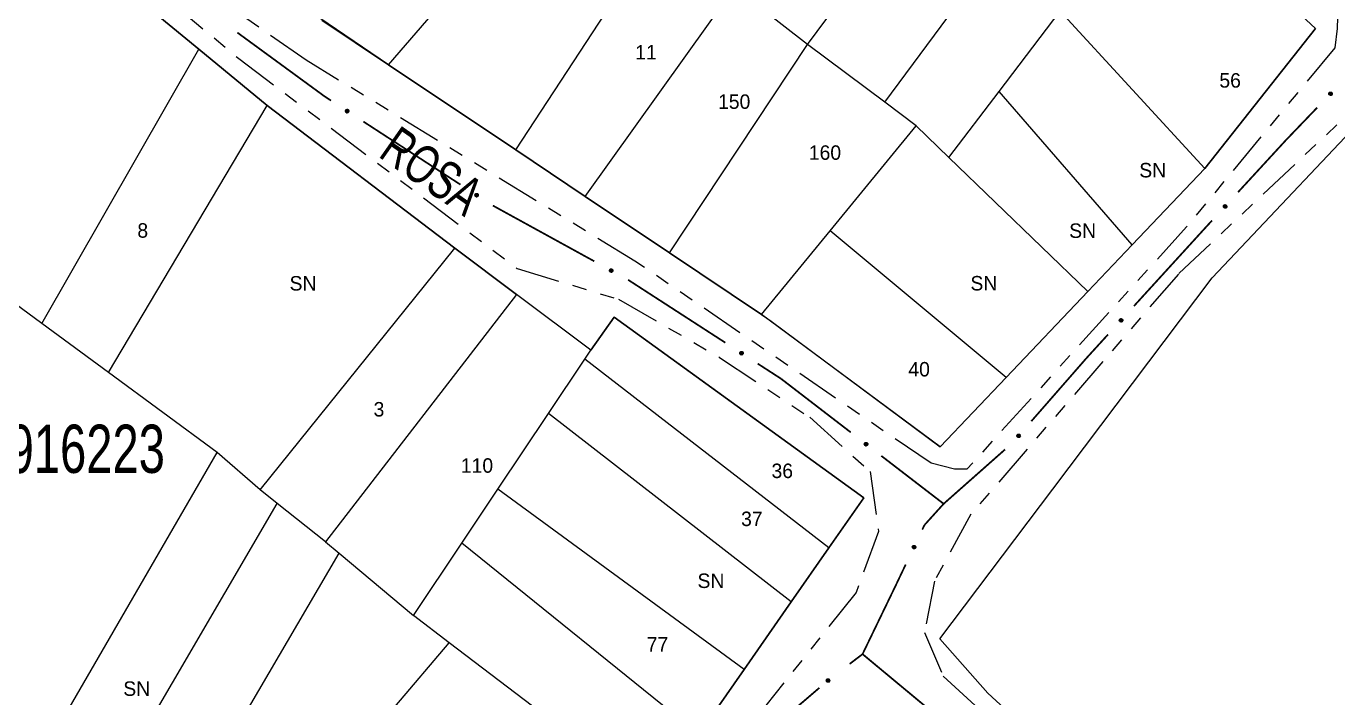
# Model space of a CAD drawing. Extents: x 209193 to 212081, y 4877574 to 4880493.
# Drawn here: x 209990.7 to 210126.7, y 4878612.5 to 4878682.1 of the extents above; entities that cross this region are included whole.
import ezdxf
from ezdxf.enums import TextEntityAlignment as Align

# ---------------------------------------------------------------- set-up
doc = ezdxf.new("R2010")
doc.units = 0
doc.header["$LTSCALE"] = 1.5
doc.header["$MEASUREMENT"] = 0
doc.linetypes.add('TRACO_25', pattern=[8, 3, -1, 1, -1, 1, -1])
for name, color, linetype in [('CD_MALHA_LOTES', 7, 'CONTINUOUS'), ('CD_TXT_QUADRA', 255, 'CONTINUOUS'), ('RU-QUADRA', 210, 'CONTINUOUS'), ('SV-EIXO-RUA-N-PAV', 6, 'CONTINUOUS'), ('SV-RUA-NAO-PAV', 7, 'CONTINUOUS'), ('SV-TXT-RUA-N-PAV', 7, 'CONTINUOUS'), ('Th_NmrPort', 1, 'CONTINUOUS')]:
    doc.layers.add(name, color=color, linetype=linetype)
doc.styles.add('ARIAL', font='ARIAL.SHX')

msp = doc.modelspace()

# ---------------------------------------------------------------- linework, layer by layer
at = {"layer": 'CD_MALHA_LOTES', "linetype": 'Continuous', "flags": 128}
for points in [[(210071.665276, 4878680.204545), (210093.344545, 4878709.386674)], [(209978.716711, 4878704.225559), (210008.57417, 4878679.71138)], [(210079.692568, 4878674.241108), (210100.992022, 4878702.970531)], [(210028.231496, 4878678.111928), (210047.208138, 4878700.068579)], [(210108.071957, 4878697.030548), (210124.358681, 4878681.865262)], [(210041.421515, 4878669.283257), (210056.66786, 4878692.600654)], [(210048.629641, 4878664.458536), (210064.108407, 4878686.126075)], [(210071.665276, 4878680.204545), (210064.108407, 4878686.126075)], [(210028.231496, 4878678.111928), (210020.159753, 4878683.606291)], [(210091.565419, 4878675.351451), (210097.887731, 4878683.65495)], [(210112.874036, 4878667.369156), (210097.887731, 4878683.65495)], [(210124.358681, 4878681.865262), (210112.874036, 4878667.369156)], [(209992.289979, 4878651.281944), (210008.57417, 4878679.71138)], [(210008.57417, 4878679.71138), (210015.6704, 4878673.885089)], [(210057.357305, 4878658.603527), (210071.665276, 4878680.204545)], [(210079.692568, 4878674.241108), (210071.665276, 4878680.204545)], [(210041.421515, 4878669.283257), (210028.231496, 4878678.111928)], [(210086.344638, 4878668.494663), (210091.565419, 4878675.351451)], [(210105.34824, 4878659.450231), (210091.565419, 4878675.351451)], [(209999.202906, 4878646.194532), (210015.6704, 4878673.885089)], [(210015.6704, 4878673.885089), (210035.097407, 4878659.109762)], [(210082.94358, 4878671.777215), (210079.692568, 4878674.241108)], [(210074.015266, 4878660.88899), (210082.94358, 4878671.777215)], [(210086.344638, 4878668.494663), (210082.94358, 4878671.777215)], [(210048.629641, 4878664.458536), (210041.421515, 4878669.283257)], [(210100.739814, 4878654.601072), (210086.344638, 4878668.494663)], [(210112.874036, 4878667.369156), (210105.34824, 4878659.450231)], [(210057.357305, 4878658.603527), (210048.629641, 4878664.458536)], [(210066.89468, 4878652.205318), (210074.015266, 4878660.88899)], [(210092.269295, 4878645.688074), (210074.015266, 4878660.88899)], [(210014.929357, 4878634.03649), (210035.097407, 4878659.109762)], [(210035.097407, 4878659.109762), (210041.511703, 4878654.291881)], [(210066.89468, 4878652.205318), (210057.357305, 4878658.603527)], [(210105.34824, 4878659.450231), (210100.739814, 4878654.601072)], [(209992.289979, 4878651.281944), (209984.494001, 4878657.019216)], [(210100.739814, 4878654.601072), (210092.269295, 4878645.688074)], [(210041.511703, 4878654.291881), (210021.698245, 4878628.63819)], [(210049.205271, 4878648.513118), (210041.511703, 4878654.291881)], [(210049.205271, 4878648.513118), (210051.646354, 4878651.942191)], [(210051.646354, 4878651.942191), (210077.522628, 4878633.208144)], [(210085.444534, 4878638.506805), (210066.89468, 4878652.205318)], [(209999.202906, 4878646.194532), (209992.289979, 4878651.281944)], [(210048.584836, 4878647.584841), (210049.205271, 4878648.513118)], [(210073.897791, 4878628.011783), (210048.584836, 4878647.584841)], [(210010.480174, 4878637.895284), (209999.202906, 4878646.194532)], [(210092.269295, 4878645.688074), (210085.444534, 4878638.506805)], [(210039.568591, 4878634.094995), (210044.825648, 4878641.960451)], [(210069.992302, 4878622.413095), (210044.825648, 4878641.960451)], [(209989.038762, 4878600.905398), (210010.480174, 4878637.895284)], [(210014.929357, 4878634.03649), (210010.480174, 4878637.895284)], [(210035.837628, 4878628.512834), (210039.568591, 4878634.094995)], [(210065.102163, 4878615.402869), (210039.568591, 4878634.094995)], [(210016.688788, 4878632.633315), (210014.929357, 4878634.03649)], [(210077.522628, 4878633.208144), (210073.897791, 4878628.011783)], [(209994.980364, 4878595.441444), (210016.688788, 4878632.633315)], [(210021.698245, 4878628.63819), (210016.688788, 4878632.633315)], [(210021.698245, 4878628.63819), (210023.111422, 4878627.454509)], [(210001.090281, 4878589.822705), (210023.111422, 4878627.454509)], [(210023.111422, 4878627.454509), (210030.816646, 4878621.000585)], [(210030.816646, 4878621.000585), (210035.837628, 4878628.512834)], [(210060.394892, 4878608.654792), (210035.837628, 4878628.512834)], [(210073.897791, 4878628.011783), (210069.992302, 4878622.413095)], [(210069.992302, 4878622.413095), (210065.102163, 4878615.402869)], [(210034.52423, 4878618.177727), (210030.816646, 4878621.000585)], [(210006.355873, 4878584.980416), (210034.52423, 4878618.177727)], [(210044.02978, 4878610.940447), (210034.52423, 4878618.177727)], [(210065.102163, 4878615.402869), (210060.394892, 4878608.654792)]]:
    msp.add_lwpolyline(points, dxfattribs=at)
at = {"layer": 'CD_MALHA_LOTES', "linetype": 'Continuous'}
msp.add_lwpolyline([(210044.825648, 4878641.960451), (210048.584836, 4878647.584841)], dxfattribs=at)
at = {"layer": 'RU-QUADRA', "linetype": 'Continuous', "flags": 128}
for points in [[(210060.394892, 4878608.654792), (210065.102163, 4878615.402869), (210069.992302, 4878622.413095), (210073.897791, 4878628.011783), (210077.522628, 4878633.208144), (210058.122585, 4878647.253493), (210051.646354, 4878651.942191), (210049.205271, 4878648.513118), (210041.511703, 4878654.291881), (210035.097407, 4878659.109762), (210015.6704, 4878673.885089), (210008.57417, 4878679.71138), (209978.716711, 4878704.225559)], [(210021.313161, 4878682.742679), (210028.231496, 4878678.111928), (210041.421515, 4878669.283257), (210048.629641, 4878664.458536), (210057.357305, 4878658.603527), (210066.89468, 4878652.205318), (210067.927145, 4878651.512682), (210085.444534, 4878638.506805), (210092.269295, 4878645.688074), (210100.739814, 4878654.601072), (210105.34824, 4878659.450231), (210112.874036, 4878667.369156), (210124.358681, 4878681.865262), (210108.071957, 4878697.030548)], [(210101.535547, 4878602.69743), (210090.377752, 4878612.944241), (210085.38903, 4878618.582513), (210097.101742, 4878634.096108), (210113.640941, 4878656.00243), (210132.1974, 4878675.637224), (210137.046556, 4878671.598491), (210135.495715, 4878668.869238), (210142.962004, 4878661.950159), (210156.280969, 4878649.607351), (210163.910034, 4878642.537426), (210171.798604, 4878635.759546), (210179.182305, 4878629.140312), (210193.885899, 4878615.959044), (210203.602511, 4878607.248435)]]:
    msp.add_lwpolyline(points, dxfattribs=at)
at = {"layer": 'SV-EIXO-RUA-N-PAV', "const_width": 0.18}
for points in [[(210012.564784, 4878681.446867), (210021.443211, 4878674.952752)], [(210021.443211, 4878674.952752), (210021.60829, 4878674.832005)], [(210021.60829, 4878674.832005), (210022.275425, 4878674.398751)], [(210124.520279, 4878673.665645), (210121.750152, 4878670.780096)], [(210025.630081, 4878672.220153), (210035.694046, 4878665.684359)], [(210121.750152, 4878670.780096), (210121.255, 4878670.264313)], [(210121.255, 4878670.264313), (210116.32397, 4878664.901818)], [(210039.052518, 4878663.51214), (210049.570234, 4878657.734802)], [(210113.168941, 4878661.470724), (210105.52789, 4878653.093186)], [(210113.616477, 4878661.95742), (210113.168941, 4878661.470724)], [(210053.07614, 4878655.809023), (210053.12796, 4878655.780559)], [(210053.12796, 4878655.780559), (210063.154861, 4878649.296285)], [(210102.832353, 4878650.137839), (210100.8107, 4878647.921328)], [(210100.585012, 4878647.673886), (210094.88432, 4878641.148095)], [(210100.8107, 4878647.921328), (210100.585012, 4878647.673886)], [(210066.51371, 4878647.124159), (210068.193134, 4878646.038096)], [(210068.193134, 4878646.038096), (210068.937667, 4878645.556616)], [(210068.937667, 4878645.556616), (210076.161125, 4878640.00011)], [(210092.162791, 4878638.225031), (210086.171782, 4878632.923352)], [(210079.331621, 4878637.561266), (210085.672613, 4878632.68358)], [(210085.672613, 4878632.68358), (210085.794706, 4878632.589663)], [(210086.171782, 4878632.923352), (210085.794706, 4878632.589663)], [(210085.794706, 4878632.589663), (210084.120695, 4878630.737613)], [(210083.80644, 4878630.389936), (210083.578302, 4878629.910058)], [(210084.120695, 4878630.737613), (210083.80644, 4878630.389936)], [(210081.860866, 4878626.297522), (210081.002149, 4878624.491254)], [(210081.002149, 4878624.491254), (210080.875244, 4878624.224316)], [(210080.875244, 4878624.224316), (210077.522135, 4878617.287824)], [(210077.385626, 4878617.005432), (210076.045179, 4878615.982222)], [(210077.522135, 4878617.287824), (210077.385626, 4878617.005432)], [(210077.385626, 4878617.005432), (210086.61591, 4878609.337195)], [(210072.906296, 4878613.504853), (210069.104808, 4878610.256979)]]:
    msp.add_lwpolyline(points, dxfattribs=at)
at = {"layer": 'SV-EIXO-RUA-N-PAV'}
for points in [[(210126.084256, 4878675.135835), (210126.085947, 4878675.086956), (210126.077405, 4878675.044601), (210126.060113, 4878675.011325), (210126.037165, 4878674.985905), (210126.010759, 4878674.962543), (210125.97894, 4878674.944863), (210125.939277, 4878674.933063), (210125.890257, 4878674.931023), (210125.847443, 4878674.942625), (210125.813913, 4878674.957833), (210125.786029, 4878674.980235), (210125.763763, 4878675.006268), (210125.746491, 4878675.039927), (210125.734926, 4878675.080238), (210125.734067, 4878675.12958), (210125.742726, 4878675.171046), (210125.760297, 4878675.202792), (210125.782997, 4878675.230683), (210125.810241, 4878675.25421), (210125.841575, 4878675.271386), (210125.882183, 4878675.282957), (210125.930895, 4878675.283159), (210125.972351, 4878675.274995), (210126.004336, 4878675.257875), (210126.031291, 4878675.234908), (210126.055045, 4878675.208709), (210126.074149, 4878675.177463), (210126.084256, 4878675.135835)], [(210023.892209, 4878673.480028), (210023.9399, 4878673.490872), (210023.983105, 4878673.490441), (210024.019037, 4878673.479709), (210024.048317, 4878673.461946), (210024.076224, 4878673.4404), (210024.099568, 4878673.41247), (210024.11861, 4878673.375731), (210024.129825, 4878673.327967), (210024.126474, 4878673.283736), (210024.117837, 4878673.247946), (210024.101073, 4878673.216349), (210024.079688, 4878673.189589), (210024.049874, 4878673.1663), (210024.012454, 4878673.147365), (210023.964153, 4878673.137251), (210023.921798, 4878673.137965), (210023.887315, 4878673.149258), (210023.855656, 4878673.166312), (210023.827429, 4878673.18865), (210023.804672, 4878673.216199), (210023.785676, 4878673.25391), (210023.776325, 4878673.301716), (210023.776554, 4878673.343967), (210023.78736, 4878673.378599), (210023.804852, 4878673.40939), (210023.826122, 4878673.437644), (210023.853221, 4878673.462278), (210023.892209, 4878673.480028)], [(210037.310829, 4878664.765636), (210037.35852, 4878664.776481), (210037.401726, 4878664.776049), (210037.437658, 4878664.765317), (210037.466937, 4878664.747555), (210037.494845, 4878664.726009), (210037.518189, 4878664.698078), (210037.537231, 4878664.66134), (210037.548446, 4878664.613575), (210037.545095, 4878664.569344), (210037.536458, 4878664.533554), (210037.519694, 4878664.501957), (210037.498309, 4878664.475197), (210037.468494, 4878664.451908), (210037.431075, 4878664.432974), (210037.382773, 4878664.422859), (210037.340419, 4878664.423573), (210037.305936, 4878664.434866), (210037.274277, 4878664.45192), (210037.246049, 4878664.474259), (210037.223292, 4878664.501808), (210037.204297, 4878664.539518), (210037.194945, 4878664.587324), (210037.195175, 4878664.629576), (210037.20598, 4878664.664208), (210037.223473, 4878664.694998), (210037.244743, 4878664.723252), (210037.271842, 4878664.747887), (210037.310829, 4878664.765636)], [(210115.148507, 4878663.460872), (210115.151248, 4878663.41204), (210115.143618, 4878663.369511), (210115.127044, 4878663.335872), (210115.104648, 4878663.309965), (210115.07875, 4878663.286041), (210115.047318, 4878663.267681), (210115.007918, 4878663.255031), (210114.958953, 4878663.251939), (210114.9159, 4878663.262618), (210114.882051, 4878663.277102), (210114.853691, 4878663.2989), (210114.830872, 4878663.324448), (210114.812881, 4878663.357729), (210114.800452, 4878663.397782), (210114.798533, 4878663.447094), (210114.8063, 4878663.488737), (210114.823184, 4878663.520853), (210114.845279, 4878663.549225), (210114.872012, 4878663.573333), (210114.90297, 4878663.591177), (210114.94332, 4878663.603619), (210114.992016, 4878663.604867), (210115.033638, 4878663.597595), (210115.065983, 4878663.581166), (210115.093426, 4878663.558784), (210115.117737, 4878663.533101), (210115.137508, 4878663.502273), (210115.148507, 4878663.460872)], [(210051.250252, 4878656.93757), (210051.297016, 4878656.951896), (210051.340136, 4878656.954645), (210051.37676, 4878656.946587), (210051.407268, 4878656.931028), (210051.436685, 4878656.911594), (210051.462022, 4878656.885458), (210051.483717, 4878656.85022), (210051.498416, 4878656.803411), (210051.49833, 4878656.759053), (210051.492351, 4878656.722725), (210051.477958, 4878656.689979), (210051.458601, 4878656.661718), (210051.430581, 4878656.636298), (210051.394657, 4878656.614661), (210051.34723, 4878656.601018), (210051.304938, 4878656.598613), (210051.269718, 4878656.607337), (210051.236889, 4878656.622015), (210051.207094, 4878656.642215), (210051.182371, 4878656.668015), (210051.160651, 4878656.704224), (210051.147807, 4878656.751212), (210051.144926, 4878656.793366), (210051.153153, 4878656.8287), (210051.168332, 4878656.860694), (210051.187465, 4878656.890437), (210051.212677, 4878656.916999), (210051.250252, 4878656.93757)], [(210104.358277, 4878651.647487), (210104.361215, 4878651.598667), (210104.353758, 4878651.556108), (210104.337321, 4878651.522402), (210104.31503, 4878651.496404), (210104.289229, 4878651.472375), (210104.257871, 4878651.453888), (210104.218523, 4878651.441079), (210104.169571, 4878651.437788), (210104.126475, 4878651.448293), (210104.092568, 4878651.46264), (210104.06412, 4878651.484323), (210104.041197, 4878651.509778), (210104.023071, 4878651.542985), (210104.01048, 4878651.582988), (210104.008362, 4878651.632291), (210104.015959, 4878651.673965), (210104.032714, 4878651.70615), (210104.054694, 4878651.734611), (210104.081328, 4878651.758827), (210104.112214, 4878651.776796), (210104.152513, 4878651.789402), (210104.201203, 4878651.790847), (210104.242854, 4878651.783744), (210104.275266, 4878651.767446), (210104.302799, 4878651.745176), (210104.327214, 4878651.719591), (210104.34711, 4878651.688844), (210104.358277, 4878651.647487)], [(210064.773412, 4878648.380681), (210064.821082, 4878648.391618), (210064.864289, 4878648.39127), (210064.900241, 4878648.380607), (210064.929555, 4878648.362901), (210064.957504, 4878648.341409), (210064.980902, 4878648.313524), (210065.000015, 4878648.276822), (210065.011322, 4878648.229079), (210065.008056, 4878648.184842), (210064.999488, 4878648.149035), (210064.982785, 4878648.117405), (210064.961452, 4878648.090604), (210064.931682, 4878648.067258), (210064.894299, 4878648.048251), (210064.846017, 4878648.038044), (210064.803661, 4878648.038676), (210064.769157, 4878648.049902), (210064.737465, 4878648.066896), (210064.709194, 4878648.08918), (210064.686384, 4878648.116685), (210064.667316, 4878648.154358), (210064.657872, 4878648.202146), (210064.65802, 4878648.244398), (210064.668759, 4878648.279051), (210064.686192, 4878648.309875), (210064.707408, 4878648.33817), (210064.734459, 4878648.362857), (210064.773412, 4878648.380681)], [(210093.745967, 4878639.677656), (210093.749951, 4878639.62891), (210093.743407, 4878639.586201), (210093.727696, 4878639.55215), (210093.705968, 4878639.52568), (210093.680688, 4878639.501104), (210093.649734, 4878639.481949), (210093.610669, 4878639.468299), (210093.561799, 4878639.463959), (210093.518488, 4878639.473538), (210093.48428, 4878639.487155), (210093.455375, 4878639.508223), (210093.431912, 4878639.533181), (210093.413078, 4878639.565992), (210093.399632, 4878639.605715), (210093.396457, 4878639.654962), (210093.40316, 4878639.696789), (210093.41922, 4878639.729326), (210093.440585, 4878639.758252), (210093.466694, 4878639.783033), (210093.497188, 4878639.80166), (210093.537207, 4878639.815127), (210093.585856, 4878639.817616), (210093.627649, 4878639.811407), (210093.660403, 4878639.795808), (210093.688407, 4878639.774133), (210093.713365, 4878639.749077), (210093.733915, 4878639.718763), (210093.745967, 4878639.677656)], [(210077.699606, 4878638.955544), (210077.748009, 4878638.962556), (210077.791043, 4878638.958685), (210077.826006, 4878638.945126), (210077.853778, 4878638.925088), (210077.879881, 4878638.901388), (210077.900926, 4878638.871687), (210077.916982, 4878638.833548), (210077.924358, 4878638.785043), (210077.917495, 4878638.741219), (210077.906035, 4878638.70623), (210077.886808, 4878638.676068), (210077.86336, 4878638.651097), (210077.831785, 4878638.630256), (210077.792976, 4878638.614362), (210077.744023, 4878638.608127), (210077.701859, 4878638.612211), (210077.668386, 4878638.626214), (210077.638186, 4878638.645736), (210077.611827, 4878638.670251), (210077.591336, 4878638.699525), (210077.575404, 4878638.738628), (210077.569889, 4878638.787027), (210077.573483, 4878638.829127), (210077.587013, 4878638.862788), (210077.606901, 4878638.892088), (210077.630354, 4878638.918558), (210077.659329, 4878638.940956), (210077.699606, 4878638.955544)], [(210082.880692, 4878628.186289), (210082.897728, 4878628.140444), (210082.902995, 4878628.097558), (210082.897093, 4878628.060525), (210082.883344, 4878628.02916), (210082.865664, 4878627.998656), (210082.841054, 4878627.971834), (210082.807146, 4878627.948116), (210082.761277, 4878627.930703), (210082.71699, 4878627.928195), (210082.680374, 4878627.932039), (210082.646842, 4878627.944493), (210082.617497, 4878627.962164), (210082.590482, 4878627.988649), (210082.566781, 4878628.023246), (210082.550388, 4878628.069793), (210082.545513, 4878628.111873), (210082.552163, 4878628.147543), (210082.564896, 4878628.181173), (210082.583318, 4878628.212099), (210082.607628, 4878628.238289), (210082.642505, 4878628.262089), (210082.688661, 4878628.27766), (210082.730575, 4878628.283001), (210082.766329, 4878628.276854), (210082.799157, 4878628.263573), (210082.829967, 4878628.246213), (210082.857959, 4878628.222597), (210082.880692, 4878628.186289)], [(210073.980688, 4878614.277993), (210073.97755, 4878614.229186), (210073.964872, 4878614.18788), (210073.944383, 4878614.156472), (210073.91904, 4878614.133438), (210073.890459, 4878614.112794), (210073.857051, 4878614.098338), (210073.816418, 4878614.090507), (210073.767435, 4878614.093311), (210073.725975, 4878614.109079), (210073.694108, 4878614.127519), (210073.668569, 4878614.152563), (210073.648979, 4878614.180664), (210073.635111, 4878614.215862), (210073.627577, 4878614.257117), (210073.631588, 4878614.306303), (210073.644295, 4878614.346713), (210073.664911, 4878614.376572), (210073.69025, 4878614.402088), (210073.719682, 4878614.422814), (210073.752557, 4878614.436816), (210073.794108, 4878614.444327), (210073.842602, 4878614.439724), (210073.883051, 4878614.427511), (210073.913192, 4878614.407319), (210073.937751, 4878614.381807), (210073.958805, 4878614.353392), (210073.974735, 4878614.320415), (210073.980688, 4878614.277993)]]:
    msp.add_lwpolyline(points, close=True, dxfattribs=at)
for points in [[(210125.841575, 4878675.271386), (210125.734067, 4878675.12958)], [(210125.882183, 4878675.282957), (210125.734926, 4878675.080238)], [(210125.859782, 4878675.271551), (210125.739534, 4878675.110827)], [(210125.904983, 4878675.279229), (210125.742448, 4878675.062633)], [(210125.823361, 4878675.259227), (210125.742487, 4878675.15528)], [(210125.810241, 4878675.25421), (210125.742726, 4878675.171046)], [(210125.930895, 4878675.283159), (210125.746491, 4878675.039927)], [(210125.949397, 4878675.278205), (210125.757646, 4878675.027236)], [(210125.972351, 4878675.274995), (210125.763763, 4878675.006268)], [(210125.985385, 4878675.264464), (210125.776624, 4878674.995776)], [(210126.004336, 4878675.257875), (210125.786029, 4878674.980235)], [(210126.015703, 4878675.244816), (210125.799304, 4878674.972112)], [(210126.031291, 4878675.234908), (210125.813913, 4878674.957833)], [(210126.041335, 4878675.218318), (210125.83541, 4878674.952583)], [(210126.055045, 4878675.208709), (210125.847443, 4878674.942625)], [(210126.061219, 4878675.189771), (210125.872342, 4878674.939826)], [(210126.074149, 4878675.177463), (210125.890257, 4878674.931023)], [(210126.077323, 4878675.157288), (210125.915851, 4878674.935888)], [(210126.084256, 4878675.135835), (210125.939277, 4878674.933063)], [(210126.084096, 4878675.109173), (210125.963926, 4878674.94459)], [(210126.085947, 4878675.086956), (210125.97894, 4878674.944863)], [(210126.081182, 4878675.06279), (210126.000268, 4878674.960772)], [(210126.077405, 4878675.044601), (210126.010759, 4878674.962543)], [(210023.776325, 4878673.301716), (210024.049874, 4878673.1663)], [(210023.776554, 4878673.343967), (210024.079688, 4878673.189589)], [(210023.777714, 4878673.320819), (210024.060243, 4878673.17964)], [(210023.784449, 4878673.358748), (210024.087577, 4878673.204192)], [(210023.785054, 4878673.277004), (210024.028332, 4878673.158061)], [(210023.785676, 4878673.25391), (210024.012454, 4878673.147365)], [(210023.78736, 4878673.378599), (210024.101073, 4878673.216349)], [(210023.79805, 4878673.392218), (210024.106558, 4878673.230913)], [(210023.801088, 4878673.234051), (210023.981544, 4878673.146144)], [(210023.804672, 4878673.216199), (210023.964153, 4878673.137251)], [(210023.804852, 4878673.40939), (210024.117837, 4878673.247946)], [(210023.81926, 4878673.422373), (210024.118955, 4878673.270046)], [(210023.820036, 4878673.200594), (210023.937328, 4878673.140692)], [(210023.826122, 4878673.437644), (210024.126474, 4878673.283736)], [(210023.827429, 4878673.18865), (210023.921798, 4878673.137965)], [(210023.843562, 4878673.447266), (210024.124545, 4878673.308718)], [(210023.853221, 4878673.462278), (210024.129825, 4878673.327967)], [(210023.872441, 4878673.469187), (210024.120237, 4878673.352191)], [(210023.892209, 4878673.480028), (210024.11861, 4878673.375731)], [(210023.918426, 4878673.484879), (210024.102657, 4878673.397775)], [(210023.9399, 4878673.490872), (210024.099568, 4878673.41247)], [(210023.96453, 4878673.490733), (210024.079934, 4878673.430429)], [(210023.983105, 4878673.490441), (210024.076224, 4878673.4404)], [(210037.194945, 4878664.587324), (210037.468494, 4878664.451908)], [(210037.195175, 4878664.629576), (210037.498309, 4878664.475197)], [(210037.196335, 4878664.606428), (210037.478864, 4878664.465249)], [(210037.203069, 4878664.644356), (210037.506197, 4878664.4898)], [(210037.203674, 4878664.562613), (210037.446953, 4878664.44367)], [(210037.204297, 4878664.539518), (210037.431075, 4878664.432974)], [(210037.20598, 4878664.664208), (210037.519694, 4878664.501957)], [(210037.21667, 4878664.677826), (210037.525178, 4878664.516522)], [(210037.219709, 4878664.519659), (210037.400165, 4878664.431753)], [(210037.223292, 4878664.501808), (210037.382773, 4878664.422859)], [(210037.223473, 4878664.694998), (210037.536458, 4878664.533554)], [(210037.237881, 4878664.707981), (210037.537576, 4878664.555654)], [(210037.238657, 4878664.486202), (210037.355949, 4878664.4263)], [(210037.244743, 4878664.723252), (210037.545095, 4878664.569344)], [(210037.246049, 4878664.474259), (210037.340419, 4878664.423573)], [(210037.262182, 4878664.732875), (210037.543166, 4878664.594326)], [(210037.271842, 4878664.747887), (210037.548446, 4878664.613575)], [(210037.291061, 4878664.754795), (210037.538858, 4878664.637799)], [(210037.310829, 4878664.765636), (210037.537231, 4878664.66134)], [(210037.337047, 4878664.770488), (210037.521278, 4878664.683384)], [(210037.35852, 4878664.776481), (210037.518189, 4878664.698078)], [(210037.383151, 4878664.776341), (210037.498555, 4878664.716038)], [(210037.401726, 4878664.776049), (210037.494845, 4878664.726009)], [(210114.90297, 4878663.591177), (210114.798533, 4878663.447094)], [(210114.94332, 4878663.603619), (210114.800452, 4878663.397782)], [(210114.921169, 4878663.591734), (210114.804402, 4878663.428463)], [(210114.872012, 4878663.573333), (210114.8063, 4878663.488737)], [(210114.885021, 4878663.57863), (210114.806399, 4878663.472969)], [(210114.966195, 4878663.600381), (210114.80835, 4878663.380343)], [(210114.992016, 4878663.604867), (210114.812881, 4878663.357729)], [(210115.01062, 4878663.600312), (210114.824305, 4878663.34528)], [(210115.033638, 4878663.597595), (210114.830872, 4878663.324448)], [(210115.046895, 4878663.587346), (210114.843955, 4878663.314235)], [(210115.065983, 4878663.581166), (210114.853691, 4878663.2989)], [(210115.077628, 4878663.568355), (210114.867138, 4878663.291064)], [(210115.093426, 4878663.558784), (210114.882051, 4878663.277102)], [(210115.103824, 4878663.542413), (210114.903655, 4878663.272315)], [(210115.117737, 4878663.533101), (210114.9159, 4878663.262618)], [(210115.124317, 4878663.514301), (210114.940853, 4878663.260354)], [(210115.137508, 4878663.502273), (210114.958953, 4878663.251939)], [(210115.141115, 4878663.482171), (210114.984436, 4878663.257353)], [(210115.148507, 4878663.460872), (210115.007918, 4878663.255031)], [(210115.148919, 4878663.434212), (210115.032314, 4878663.267085)], [(210115.151248, 4878663.41204), (210115.047318, 4878663.267681)], [(210115.147003, 4878663.387778), (210115.0683, 4878663.284045)], [(210115.143618, 4878663.369511), (210115.07875, 4878663.286041)], [(210051.144926, 4878656.793366), (210051.458601, 4878656.661718)], [(210051.147786, 4878656.770367), (210051.43994, 4878656.650365)], [(210051.147807, 4878656.751212), (210051.430581, 4878656.636298)], [(210051.151711, 4878656.808688), (210051.465393, 4878656.676862)], [(210051.153153, 4878656.8287), (210051.477958, 4878656.689979)], [(210051.158331, 4878656.72721), (210051.409704, 4878656.626496)], [(210051.160651, 4878656.704224), (210051.394657, 4878656.614661)], [(210051.162812, 4878656.843068), (210051.482355, 4878656.704908)], [(210051.168332, 4878656.860694), (210051.492351, 4878656.722725)], [(210051.177484, 4878656.685554), (210051.36392, 4878656.611168)], [(210051.181745, 4878656.874702), (210051.491839, 4878656.744847)], [(210051.182371, 4878656.668015), (210051.34723, 4878656.601018)], [(210051.187465, 4878656.890437), (210051.49833, 4878656.759053)], [(210051.198843, 4878656.653582), (210051.320225, 4878656.602476)], [(210051.204149, 4878656.901317), (210051.494568, 4878656.783825)], [(210051.207094, 4878656.642215), (210051.304938, 4878656.598613)], [(210051.212677, 4878656.916999), (210051.498416, 4878656.803411)], [(210051.231336, 4878656.925304), (210051.487072, 4878656.826864)], [(210051.250252, 4878656.93757), (210051.483717, 4878656.85022)], [(210051.276042, 4878656.944338), (210051.466184, 4878656.87103)], [(210051.297016, 4878656.951896), (210051.462022, 4878656.885458)], [(210051.32159, 4878656.953569), (210051.44112, 4878656.901923)], [(210051.340136, 4878656.954645), (210051.436685, 4878656.911594)], [(210104.112214, 4878651.776796), (210104.008362, 4878651.632291)], [(210104.152513, 4878651.789402), (210104.01048, 4878651.582988)], [(210104.13041, 4878651.777427), (210104.014306, 4878651.613684)], [(210104.081328, 4878651.758827), (210104.015959, 4878651.673965)], [(210104.094316, 4878651.764177), (210104.016123, 4878651.658198)], [(210104.175401, 4878651.786257), (210104.018449, 4878651.56558)], [(210104.201203, 4878651.790847), (210104.023071, 4878651.542985)], [(210104.219826, 4878651.786367), (210104.034546, 4878651.530583)], [(210104.242854, 4878651.783744), (210104.041197, 4878651.509778)], [(210104.256153, 4878651.773549), (210104.054322, 4878651.499618)], [(210104.275266, 4878651.767446), (210104.06412, 4878651.484323)], [(210104.286963, 4878651.754682), (210104.077598, 4878651.476541)], [(210104.302799, 4878651.745176), (210104.092568, 4878651.46264)], [(210104.313264, 4878651.728847), (210104.114191, 4878651.45794)], [(210104.327214, 4878651.719591), (210104.126475, 4878651.448293)], [(210104.33387, 4878651.700818), (210104.151438, 4878651.44613)], [(210104.34711, 4878651.688844), (210104.169571, 4878651.437788)], [(210104.350798, 4878651.668756), (210104.195032, 4878651.443305)], [(210104.358277, 4878651.647487), (210104.218523, 4878651.441079)], [(210104.358797, 4878651.62083), (210104.24287, 4878651.453232)], [(210104.361215, 4878651.598667), (210104.257871, 4878651.453888)], [(210104.357069, 4878651.574388), (210104.278787, 4878651.470337)], [(210104.353758, 4878651.556108), (210104.289229, 4878651.472375)], [(210064.657872, 4878648.202146), (210064.931682, 4878648.067258)], [(210064.65802, 4878648.244398), (210064.961452, 4878648.090604)], [(210064.659225, 4878648.221252), (210064.942026, 4878648.080618)], [(210064.665886, 4878648.259194), (210064.969312, 4878648.105222)], [(210064.666649, 4878648.177452), (210064.910156, 4878648.058978)], [(210064.667316, 4878648.154358), (210064.894299, 4878648.048251)], [(210064.668759, 4878648.279051), (210064.982785, 4878648.117405)], [(210064.679423, 4878648.29269), (210064.988241, 4878648.131981)], [(210064.682766, 4878648.134529), (210064.863392, 4878648.046971)], [(210064.686192, 4878648.309875), (210064.999488, 4878648.149035)], [(210064.686384, 4878648.116685), (210064.846017, 4878648.038044)], [(210064.700575, 4878648.322886), (210065.000563, 4878648.171137)], [(210064.701779, 4878648.101109), (210064.819186, 4878648.041433)], [(210064.707408, 4878648.33817), (210065.008056, 4878648.184842)], [(210064.709194, 4878648.08918), (210064.803661, 4878648.038676)], [(210064.724829, 4878648.347826), (210065.006079, 4878648.20982)], [(210064.734459, 4878648.362857), (210065.011322, 4878648.229079)], [(210064.753665, 4878648.369802), (210065.001687, 4878648.253284)], [(210064.773412, 4878648.380681), (210065.000015, 4878648.276822)], [(210064.799621, 4878648.385583), (210064.984019, 4878648.298835)], [(210064.821082, 4878648.391618), (210064.980902, 4878648.313524)], [(210064.845713, 4878648.391526), (210064.961233, 4878648.331445)], [(210064.864289, 4878648.39127), (210064.957504, 4878648.341409)], [(210093.497188, 4878639.80166), (210093.396457, 4878639.654962)], [(210093.537207, 4878639.815127), (210093.399632, 4878639.605715)], [(210093.515367, 4878639.802681), (210093.402799, 4878639.636487)], [(210093.466694, 4878639.783033), (210093.40316, 4878639.696789)], [(210093.479565, 4878639.78866), (210093.403661, 4878639.68103)], [(210093.560157, 4878639.812473), (210093.407972, 4878639.588483)], [(210093.585856, 4878639.817616), (210093.413078, 4878639.565992)], [(210093.60457, 4878639.813536), (210093.424816, 4878639.553839)], [(210093.627649, 4878639.811407), (210093.431912, 4878639.533181)], [(210093.641164, 4878639.8015), (210093.445251, 4878639.523305)], [(210093.660403, 4878639.795808), (210093.455375, 4878639.508223)], [(210093.672371, 4878639.783297), (210093.469016, 4878639.500732)], [(210093.688407, 4878639.774133), (210093.48428, 4878639.487155)], [(210093.699219, 4878639.758032), (210093.506, 4878639.48292)], [(210093.713365, 4878639.749077), (210093.518488, 4878639.473538)], [(210093.720422, 4878639.730451), (210093.543491, 4878639.471911)], [(210093.733915, 4878639.718763), (210093.561799, 4878639.463959)], [(210093.738034, 4878639.698759), (210093.587136, 4878639.470021)], [(210093.745967, 4878639.677656), (210093.610669, 4878639.468299)], [(210093.747058, 4878639.651016), (210093.63475, 4878639.480971)], [(210093.749951, 4878639.62891), (210093.649734, 4878639.481949)], [(210093.746326, 4878639.604547), (210093.670292, 4878639.498842)], [(210093.743407, 4878639.586201), (210093.680688, 4878639.501104)], [(210077.569889, 4878638.787027), (210077.831785, 4878638.630256)], [(210077.572796, 4878638.80596), (210077.843184, 4878638.642728)], [(210077.573483, 4878638.829127), (210077.86336, 4878638.651097)], [(210077.575404, 4878638.738628), (210077.792976, 4878638.614362)], [(210077.576623, 4878638.761699), (210077.809656, 4878638.62376)], [(210077.58253, 4878638.843232), (210077.872386, 4878638.665025)], [(210077.587013, 4878638.862788), (210077.886808, 4878638.676068)], [(210077.589185, 4878638.717605), (210077.762067, 4878638.615606)], [(210077.591336, 4878638.699525), (210077.744023, 4878638.608127)], [(210077.598753, 4878638.875512), (210077.893435, 4878638.69015)], [(210077.605409, 4878638.682746), (210077.717557, 4878638.613693)], [(210077.606901, 4878638.892088), (210077.906035, 4878638.70623)], [(210077.611827, 4878638.670251), (210077.701859, 4878638.612211)], [(210077.622298, 4878638.903882), (210077.908909, 4878638.728171)], [(210077.630354, 4878638.918558), (210077.917495, 4878638.741219)], [(210077.648504, 4878638.926761), (210077.917562, 4878638.766275)], [(210077.659329, 4878638.940956), (210077.924358, 4878638.785043)], [(210077.679037, 4878638.946312), (210077.91673, 4878638.809953)], [(210077.699606, 4878638.955544), (210077.916982, 4878638.833548)], [(210077.726127, 4878638.958292), (210077.902836, 4878638.856793)], [(210077.748009, 4878638.962556), (210077.900926, 4878638.871687)], [(210077.77255, 4878638.960455), (210077.882785, 4878638.891153)], [(210077.791043, 4878638.958685), (210077.879881, 4878638.901388)], [(210082.583318, 4878628.212099), (210082.545513, 4878628.111873)], [(210082.594184, 4878628.221001), (210082.550264, 4878628.096837)], [(210082.607628, 4878628.238289), (210082.550388, 4878628.069793)], [(210082.624851, 4878628.244194), (210082.561496, 4878628.053726)], [(210082.642505, 4878628.262089), (210082.566781, 4878628.023246)], [(210082.665316, 4878628.26575), (210082.579476, 4878628.008917)], [(210082.688661, 4878628.27766), (210082.590482, 4878627.988649)], [(210082.707782, 4878628.2788), (210082.605073, 4878627.980128)], [(210082.730575, 4878628.283001), (210082.617497, 4878627.962164)], [(210082.746267, 4878628.277124), (210082.633013, 4878627.956269)], [(210082.766329, 4878628.276854), (210082.646842, 4878627.944493)], [(210082.781238, 4878628.268053), (210082.662003, 4878627.940976)], [(210082.799157, 4878628.263573), (210082.680374, 4878627.932039)], [(210082.813925, 4878628.251002), (210082.702428, 4878627.933844)], [(210082.829967, 4878628.246213), (210082.71699, 4878627.928195)], [(210082.841804, 4878628.230193), (210082.7415, 4878627.9334)], [(210082.857959, 4878628.222597), (210082.761277, 4878627.930703)], [(210082.86734, 4878628.204456), (210082.784026, 4878627.9434)], [(210082.880692, 4878628.186289), (210082.807146, 4878627.948116)], [(210082.888957, 4878628.16094), (210082.826895, 4878627.966835)], [(210082.897728, 4878628.140444), (210082.841054, 4878627.971834)], [(210082.900836, 4878628.11601), (210082.856269, 4878627.993664)], [(210082.902995, 4878628.097558), (210082.865664, 4878627.998656)], [(210073.794108, 4878614.444327), (210073.627577, 4878614.257117)], [(210073.752557, 4878614.436816), (210073.631588, 4878614.306303)], [(210073.81643, 4878614.438368), (210073.633326, 4878614.238856)], [(210073.842602, 4878614.439724), (210073.635111, 4878614.215862)], [(210073.770692, 4878614.435185), (210073.635179, 4878614.287103)], [(210073.733233, 4878614.426513), (210073.642502, 4878614.331048)], [(210073.719682, 4878614.422814), (210073.644295, 4878614.346713)], [(210073.860526, 4878614.432969), (210073.644959, 4878614.202133)], [(210073.883051, 4878614.427511), (210073.648979, 4878614.180664)], [(210073.894983, 4878614.415746), (210073.660743, 4878614.168955)], [(210073.913192, 4878614.407319), (210073.668569, 4878614.152563)], [(210073.923216, 4878614.393204), (210073.680978, 4878614.14317)], [(210073.937751, 4878614.381807), (210073.694108, 4878614.127519)], [(210073.94611, 4878614.364306), (210073.714982, 4878614.120175)], [(210073.958805, 4878614.353392), (210073.725975, 4878614.109079)], [(210073.963082, 4878614.333939), (210073.750477, 4878614.103838)], [(210073.974735, 4878614.320415), (210073.767435, 4878614.093311)], [(210073.975904, 4878614.300025), (210073.793384, 4878614.095629)], [(210073.980688, 4878614.277993), (210073.816418, 4878614.090507)], [(210073.977898, 4878614.251477), (210073.842084, 4878614.099547)], [(210073.97755, 4878614.229186), (210073.857051, 4878614.098338)], [(210073.970425, 4878614.205608), (210073.879845, 4878614.112067)], [(210073.964872, 4878614.18788), (210073.890459, 4878614.112794)]]:
    msp.add_lwpolyline(points, dxfattribs=at)
at = {"layer": 'SV-RUA-NAO-PAV', "linetype": 'TRACO_25'}
for points in [[(209959.802118, 4878828.708607, 7.498828), (209978.467282, 4878815.003812, 8.628817), (210008.00163, 4878788.55206, 9.657004), (210041.175707, 4878760.380882, 10.237268), (210072.989518, 4878731.519872, 10.532491), (210104.9635, 4878703.248696, 10.980414), (210126.619127, 4878683.024981, 11.285817), (210126.608807, 4878681.865313, 11.285817), (210126.33824, 4878679.86588, 11.112756), (210110.972255, 4878661.300851, 9.392323), (210088.204043, 4878636.167538, 9.412683), (210086.933977, 4878636.187503, 9.412683), (210084.494006, 4878636.787276, 9.412683), (210053.78808, 4878657.760572, 9.239621), (210019.701923, 4878678.583834, 9.168361), (210008.943383, 4878686.051451, 8.924039), (209989.216779, 4878702.346335, 8.435395), (209970.500326, 4878718.981146, 7.73297), (209946.424491, 4878738.94488, 7.020364), (209925.688156, 4878756.419404, 7.020364), (209923.348762, 4878759.088586, 7.020364)], [(209919.901785, 4878756.014214, 7.346127), (209951.042285, 4878730.017543, 7.346127), (209977.847631, 4878707.734534, 8.445575), (210012.72158, 4878678.753627, 9.036019), (210041.567184, 4878656.990516, 9.05638), (210052.076888, 4878653.79167, 9.422863), (210062.565813, 4878647.773632, 9.494123), (210071.934621, 4878641.555626, 9.504303), (210078.163418, 4878635.937377, 9.473763), (210079.04175, 4878629.719178, 9.473763), (210076.709872, 4878623.390939, 9.677364), (210046.487738, 4878585.561094, 10.267809), (210030.42053, 4878562.707279, 10.308529), (210027.269943, 4878561.217635, 10.308529), (210024.269957, 4878561.877378, 10.023487), (210012.372375, 4878573.043909, 7.79405), (209996.734716, 4878584.690218, 7.335947), (209977.029937, 4878607.59321, 8.353954), (209967.072127, 4878617.540134, 8.649177), (209952.644859, 4878630.356135, 9.148001), (209935.968444, 4878646.721069, 8.862958), (209918.781734, 4878662.116269, 8.191073), (209900.724768, 4878676.761664, 7.488648), (209884.743254, 4878689.318566, 7.234146)]]:
    msp.add_polyline3d(points, dxfattribs=at)
msp.add_polyline3d([(210207.91, 4878526.36, 9.579477), (210244.15, 4878568.12, 10.403429), (210245.55, 4878571.18, 10.424556), (210244.64, 4878573.58, 10.509064), (210207.32, 4878607.57, 11.068928), (210164.961382, 4878647.206112, 11.682839), (210134.437909, 4878677.026876, 11.7032), (210132.807751, 4878676.786908, 11.69302), (210130.937429, 4878675.997092, 11.214556), (210110.130858, 4878656.412233, 9.300702), (210088.62278, 4878631.508882, 9.321062), (210084.830652, 4878624.570784, 9.463583), (210083.809129, 4878619.262282, 9.463583), (210085.747982, 4878614.713629, 9.534843), (210118.201585, 4878584.972886, 10.003127), (210150.066379, 4878559.660859, 10.766633), (210179.371305, 4878535.348489, 11.051675), (210198.368064, 4878519.763384, 10.37979), (210201.078326, 4878520.163331, 10.38997), (210202.718829, 4878521.652941, 10.38997)], close=True, dxfattribs=at)

# ---------------------------------------------------------------- texts
at = {"layer": 'CD_TXT_QUADRA', "style": 'ARIAL', "width": 0.7}
msp.add_text('268916223', height=5, dxfattribs=at).set_placement((209980.584481, 4878635.793762))
at = {"layer": 'SV-TXT-RUA-N-PAV', "style": 'ARIAL', "width": 0.7}
msp.add_text('ROSA', height=4, rotation=325, dxfattribs=at).set_placement((210027.059809, 4878668.645162))
at = {"layer": 'Th_NmrPort', "color": 1}
for s, p in [('11', (210053.817819, 4878679.406784)), ('56', (210114.382449, 4878676.490525)), ('150', (210062.403752, 4878674.288247)), ('160', (210071.815254, 4878669.004596)), ('SN', (210106.077124, 4878667.181724)), ('8', (210002.196693, 4878660.929578)), ('SN', (210098.812104, 4878660.907389)), ('SN', (210017.977542, 4878655.450117)), ('SN', (210088.575031, 4878655.458624)), ('40', (210082.135581, 4878646.542464)), ('3', (210026.687961, 4878642.390948)), ('110', (210035.735458, 4878636.560507)), ('36', (210067.946109, 4878636.008468)), ('37', (210064.792422, 4878631.031558)), ('SN', (210060.274863, 4878624.611188)), ('77', (210055.006638, 4878618.015747)), ('SN', (210000.737204, 4878613.427882))]:
    msp.add_text(s, height=1.5, dxfattribs=at).set_placement(p, align=Align.MIDDLE_LEFT)

doc.saveas('drawing.dxf')
